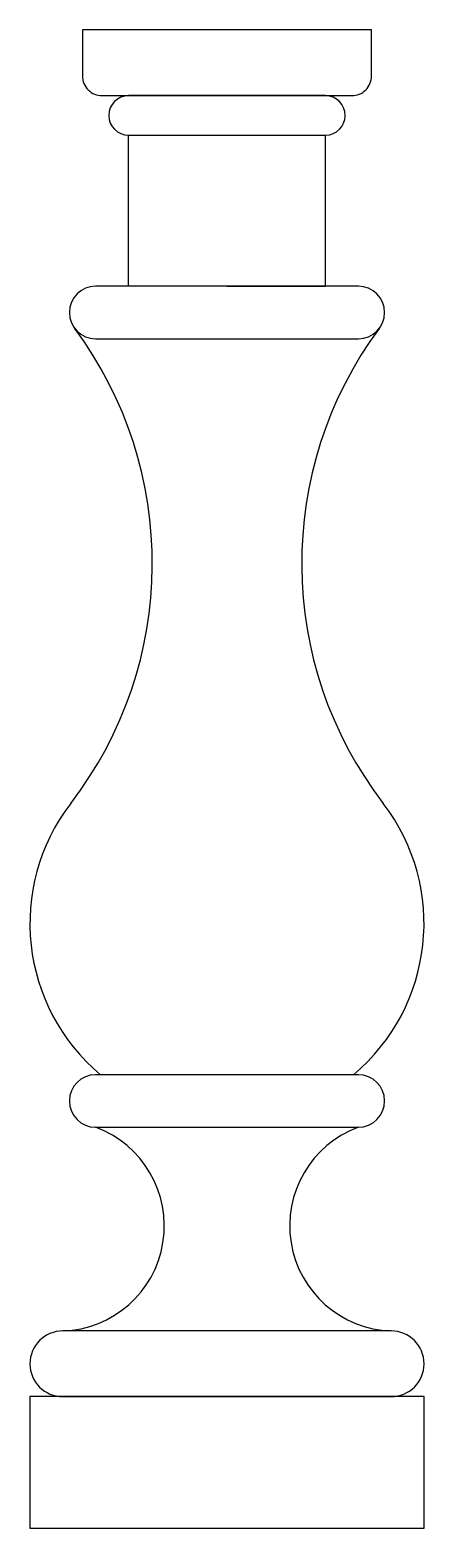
# Model space of a CAD drawing. Header units: millimetres. Extents: x 2036.7 to 2042.7, y 1842.3 to 1865.1.
import ezdxf

# ---------------------------------------------------------------- set-up
doc = ezdxf.new("R2010")
doc.units = ezdxf.units.MM

msp = doc.modelspace()

# ---------------------------------------------------------------- linework, layer by layer
for p, q in [((2041.163, 1864.121), (2038.163, 1864.121)), ((2038.163, 1861.221), (2038.163, 1863.521)), ((2038.163, 1863.521), (2041.163, 1863.521)), ((2041.163, 1861.221), (2041.163, 1863.521)), ((2041.663, 1861.221), (2037.663, 1861.221)), ((2039.663, 1861.221), (2041.163, 1861.221)), ((2037.663, 1860.421), (2041.663, 1860.421)), ((2041.663, 1849.221), (2037.663, 1849.221)), ((2037.663, 1848.421), (2041.663, 1848.421)), ((2042.163, 1845.321), (2037.163, 1845.321)), ((2037.163, 1844.321), (2042.163, 1844.321))]:
    msp.add_line(p, q)
msp.add_lwpolyline([(2037.763, 1864.121), (2041.563, 1864.121, 0.414214), (2041.863, 1864.421), (2041.863, 1865.121), (2037.463, 1865.121), (2037.463, 1864.421, 0.414214)], format="xyb", close=True)
msp.add_lwpolyline([(2036.663, 1842.321), (2042.663, 1842.321), (2042.663, 1844.321), (2036.663, 1844.321)], close=True)
for centre, radius, start, end in [((2038.163, 1863.821), 0.3, 90, 270), ((2041.163, 1863.821), 0.3, 270, 90), ((2037.663, 1860.821), 0.4, 90, 270), ((2041.663, 1860.821), 0.4, 270, 90), ((2032.526, 1857.004), 6, 322.4676, 36.6142), ((2046.8, 1857.004), 6, 143.3858, 217.5324), ((2039.663, 1851.521), 3, 142.4676, 230.0555), ((2039.663, 1851.521), 3, 309.9445, 37.5324), ((2037.663, 1848.821), 0.4, 90, 270), ((2041.663, 1848.821), 0.4, 270, 90), ((2037.109, 1846.92), 1.6, 271.9444, 69.7309), ((2042.218, 1846.92), 1.6, 110.2691, 268.0556), ((2037.163, 1844.821), 0.5, 90, 270), ((2042.163, 1844.821), 0.5, 270, 90)]:
    msp.add_arc(centre, radius, start, end)

doc.saveas('drawing.dxf')
